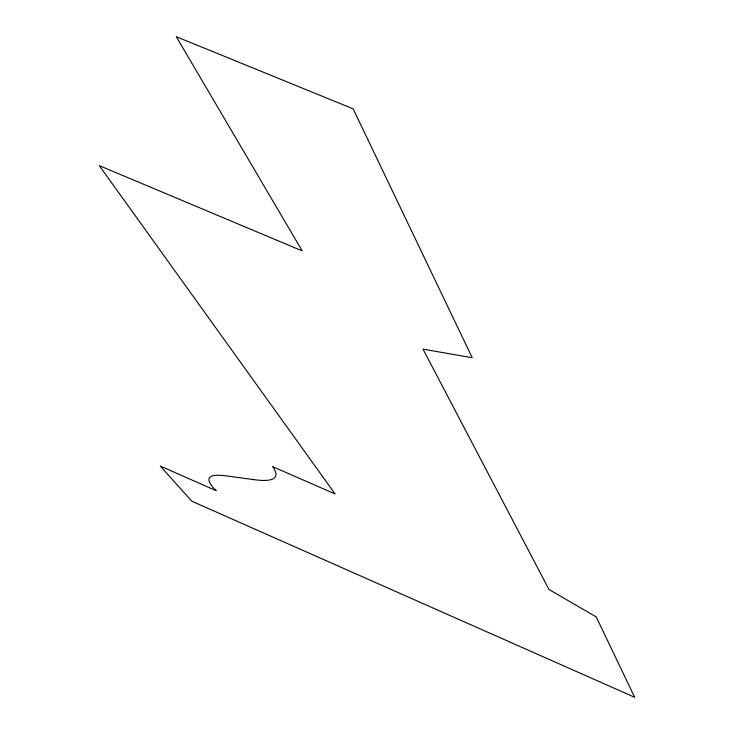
<?xml version="1.0" encoding="UTF-8"?>
<svg xmlns="http://www.w3.org/2000/svg" width="734" height="734" viewBox="0 0 734 734"><rect width="100%" height="100%" fill="white"/><g stroke="black" fill="none" stroke-linecap="round" stroke-linejoin="round"><path stroke-width="1.1" d="M253.946 479.66L226.109 475.871A222.411 26.296 25.2 0 0 216.209 490.734L160.296 466.062L191.748 501.175L634.69 697.3L596.228 616.909L548.959 589.475L423.004 349.136L472.228 357.752L353.146 108.843L176.288 36.7L302.206 250.909L99.31 165.655L335.099 493.954L272.644 466.631A271.874 34.269 26 0 1 253.946 479.66"/></g></svg>
